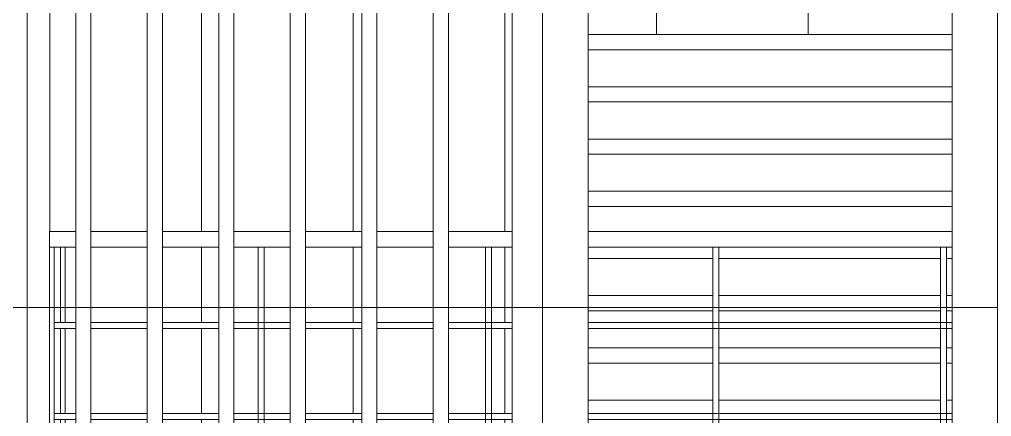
# Model space of a CAD drawing. Extents: x 692141 to 693595, y 1492301 to 1494225.
# Drawn here: x 692328.933 to 692332.138, y 1492382.353 to 1492383.663 of the extents above; entities that cross this region are included whole.
import ezdxf

# ---------------------------------------------------------------- set-up
doc = ezdxf.new("R2010")
doc.units = 0
doc.header["$MEASUREMENT"] = 0
doc.linetypes.add('Centre', pattern=[7937.5, 1587.5, -1190.625, 3968.75, -1190.625])
doc.linetypes.add('Grid Line', pattern=[5556.25, 3175, -793.75, 793.75, -793.75])
for name, color, linetype, lineweight in [('A-COLS', 52, 'Continuous', 5), ('A-FLOR-HRAL', 11, 'Continuous', 5), ('A-FLOR-LEVL', 8, 'Grid Line', 5), ('A-GLAZ-CWMG', 51, 'Continuous', 5), ('A-WALL-PATT', 111, 'Continuous', 5), ('S-STRS', 31, 'Continuous', 5)]:
    doc.layers.add(name, color=color, linetype=linetype, lineweight=lineweight)

# ---------------------------------------------------------------- blocks, each defined once
blk = doc.blocks.new('Rectangular Mullion - 50 x 100mm-124523-500_ELEVATION 4')
at = {"layer": 'A-GLAZ-CWMG', "color": 7}
for p, q in [((72799.6363114673, 11900), (72899.63631146729, 11900)), ((72799.6363114673, 8500), (72799.6363114673, 11900)), ((72899.63631146729, 11900), (72899.63631146729, 8500))]:
    blk.add_line(p, q, dxfattribs=at)
blk = doc.blocks.new('Rectangular Mullion - 50 x 100mm-113344-500_ELEVATION 4')
at = {"layer": 'A-GLAZ-CWMG', "color": 7}
blk.add_line((71199.63631146731, 5750.000000001166), (71199.63631146731, 11900), dxfattribs=at)
blk = doc.blocks.new('Rectangular Mullion - 50 x 100mm-113340-500_ELEVATION 4')
at = {"layer": 'A-GLAZ-CWMG', "color": 7}
for p, q in [((71360.35059739932, 11900), (71360.35059739932, 5750.000000001166)), ((71410.35059739932, 5750.000000001166), (71410.35059739932, 11900))]:
    blk.add_line(p, q, dxfattribs=at)
blk = doc.blocks.new('Railing - 20mm-41666-500_ELEVATION 4')
at = {"layer": 'A-FLOR-HRAL', "color": 7}
for p, q in [((74211.27810253554, 8099.200000000467), (74211.27810253554, 7250.000000000467)), ((74211.27810253554, 8099.200000000467), (74231.27810253554, 8099.200000000467)), ((74231.27810253554, 7250.000000000467), (74231.27810253554, 8099.200000000467)), ((74231.27810253554, 7250.000000000467), (74211.27810253554, 7250.000000000467))]:
    blk.add_line(p, q, dxfattribs=at)
blk = doc.blocks.new('Railing - 20mm-V101-500_ELEVATION 4')
at = {"layer": 'A-FLOR-HRAL', "color": 7}
for p, q in [((71289.63631149076, 8099.200000000467), (71309.63631149074, 8099.200000000467)), ((71289.63631149076, 7250.000000000467), (71289.63631149076, 8099.200000000467)), ((71309.63631149074, 7850.00000000047), (71309.63631149074, 8099.200000000467)), ((71309.63631149074, 7550.000000000489), (71309.63631149074, 7830.000000000459)), ((71309.63631149074, 7250.000000000467), (71309.63631149074, 7530.00000000048)), ((71309.63631149074, 7250.000000000467), (71289.63631149076, 7250.000000000467))]:
    blk.add_line(p, q, dxfattribs=at)
blk = doc.blocks.new('Railing - 20mm-46506-500_ELEVATION 4')
at = {"layer": 'A-FLOR-HRAL', "color": 7}
for p, q in [((71289.63631149076, 7250.000000000481), (71289.63631149076, 8056.24669203525)), ((71309.63631149076, 7850.000000000477), (71309.63631149076, 8056.24669203525)), ((71309.63631149076, 7550.000000000501), (71309.63631149076, 7830.000000000468)), ((71309.63631149076, 7250.000000000481), (71309.63631149076, 7530.000000000491))]:
    blk.add_line(p, q, dxfattribs=at)
blk = doc.blocks.new('Railing - 20mm-V102-500_ELEVATION 4')
at = {"layer": 'A-FLOR-HRAL', "color": 7}
for p, q in [((71289.63631149077, 7250.000000000448), (71289.63631149077, 7672.660833449508)), ((71309.63631149077, 7550.000000000467), (71309.63631149077, 7672.660833449508)), ((71309.63631149077, 7250.000000000448), (71309.63631149077, 7530.000000000457))]:
    blk.add_line(p, q, dxfattribs=at)
blk = doc.blocks.new('Railing - 20mm-V103-500_ELEVATION 4')
at = {"layer": 'A-FLOR-HRAL', "color": 7}
for p, q in [((71289.63631149077, 7250.000000000457), (71289.63631149077, 7289.074974863765)), ((71309.63631149077, 7250.000000000457), (71309.63631149077, 7289.074974863765))]:
    blk.add_line(p, q, dxfattribs=at)
blk = doc.blocks.new('Railing - Railing-38058-500_ELEVATION 4')
at = {"layer": 'A-FLOR-HRAL', "color": 7}
for p, q in [((71309.63631149076, 7850.000000000467), (71289.63631149076, 7850.000000000467)), ((71289.63631149076, 7830.000000000468), (71289.63631149076, 7850.000000000467)), ((71360.35059739927, 7850.000000000467), (71289.63631149076, 7850.000000000467)), ((71289.63631149076, 7845.014075446709), (71289.63631149076, 7826.401653642683)), ((71289.63631149076, 7845.01407544672), (71289.63631149076, 7830.000000000468)), ((71289.63631149074, 7830.000000000468), (71309.63631149074, 7830.000000000468)), ((71360.35059739927, 7830.000000000468), (71289.63631149076, 7830.000000000468)), ((71289.63631149076, 7826.401653642683), (71289.63631149077, 7250.000000000478)), ((71309.63631149076, 7826.401653642683), (71309.63631149076, 7550.000000000498)), ((71596.06488302648, 7850.000000000467), (71410.35059739927, 7850.000000000467)), ((71596.06488302648, 7830.000000000468), (71410.35059739927, 7830.000000000468)), ((71831.77916865371, 7850.000000000467), (71646.0648830265, 7850.000000000467)), ((71831.77916865371, 7830.000000000468), (71646.0648830265, 7830.000000000468)), ((72067.49345428088, 7850.000000000467), (71881.77916865371, 7850.000000000467)), ((72067.49345428088, 7830.000000000468), (71881.77916865371, 7830.000000000468)), ((72303.2077399081, 7850.000000000467), (72117.49345428088, 7850.000000000467)), ((72303.2077399081, 7830.000000000468), (72117.49345428088, 7830.000000000468)), ((72538.9220255353, 7850.000000000467), (72353.2077399081, 7850.000000000467)), ((72538.9220255353, 7830.000000000468), (72353.2077399081, 7830.000000000468)), ((72799.63631146729, 7850.000000000467), (72588.9220255353, 7850.000000000467)), ((72799.63631146729, 7830.000000000468), (72588.9220255353, 7830.000000000468)), ((74249.6363114907, 7850.000000000467), (73049.63631149069, 7850.000000000467)), ((74249.6363114907, 7830.000000000468), (73049.63631149069, 7830.000000000468)), ((71289.63631149076, 7550.000000000465), (71289.63631149076, 7526.401653642692)), ((71309.63631149076, 7550.000000000467), (71289.63631149076, 7550.000000000467)), ((71289.63631149076, 7550.000000000467), (71289.63631149076, 7530.000000000468)), ((71289.63631149076, 7530.000000000468), (71289.63631149076, 7550.000000000467)), ((71360.35059739927, 7550.000000000467), (71289.63631149076, 7550.000000000467)), ((71596.06488302648, 7550.000000000467), (71410.35059739927, 7550.000000000467)), ((71831.77916865371, 7550.000000000467), (71646.0648830265, 7550.000000000467)), ((72067.49345428088, 7550.000000000467), (71881.77916865371, 7550.000000000467)), ((72303.2077399081, 7550.000000000467), (72117.49345428088, 7550.000000000467)), ((72538.9220255353, 7550.000000000467), (72353.2077399081, 7550.000000000467)), ((72799.63631146729, 7550.000000000467), (72588.9220255353, 7550.000000000467)), ((74249.6363114907, 7550.000000000467), (73049.63631149069, 7550.000000000467)), ((71289.63631149074, 7530.000000000468), (71309.63631149074, 7530.000000000468)), ((71360.35059739927, 7530.000000000468), (71289.63631149076, 7530.000000000468)), ((71289.63631149076, 7526.401653642692), (71289.63631149076, 7250.000000000466)), ((71309.63631149076, 7530.000000000487), (71309.63631149077, 7250.000000000478)), ((71309.63631149076, 7526.401653642692), (71309.63631149076, 7250.000000000466)), ((71596.06488302648, 7530.000000000468), (71410.35059739927, 7530.000000000468)), ((71831.77916865371, 7530.000000000468), (71646.0648830265, 7530.000000000468)), ((72067.49345428088, 7530.000000000468), (71881.77916865371, 7530.000000000468)), ((72303.2077399081, 7530.000000000468), (72117.49345428088, 7530.000000000468)), ((72538.9220255353, 7530.000000000468), (72353.2077399081, 7530.000000000468)), ((72799.63631146729, 7530.000000000468), (72588.9220255353, 7530.000000000468)), ((74249.6363114907, 7530.000000000468), (73049.63631149069, 7530.000000000468))]:
    blk.add_line(p, q, dxfattribs=at)
for name, p in [('Railing - 20mm-V101-500_ELEVATION 4', (0, 0)), ('Railing - 20mm-V101-500_ELEVATION 4', (0, 0)), ('Railing - 20mm-41666-500_ELEVATION 4', (-2250.000000000008, 0)), ('Railing - 20mm-41666-500_ELEVATION 4', (-1500.000000000005, 0)), ('Railing - 20mm-41666-500_ELEVATION 4', (-750.0000000000027, 0)), ('Railing - 20mm-41666-500_ELEVATION 4', (0, 0)), ('Railing - 20mm-46506-500_ELEVATION 4', (0, 0)), ('Railing - 20mm-V102-500_ELEVATION 4', (0, 0)), ('Railing - 20mm-V103-500_ELEVATION 4', (0, 0))]:
    blk.add_blockref(name, p)
blk = doc.blocks.new('Top Rail Type - Top Rail_Internal_-41596-500_ELEVATION 4')
at = {"layer": 'A-FLOR-HRAL', "color": 7}
for p, q in [((71274.23631149076, 8150.000000000465), (71325.03631149075, 8150.000000000465)), ((71274.23631149075, 8099.200000000465), (71274.23631149075, 8150.000000000465)), ((71274.23631149075, 8150.000000000466), (71360.35059739929, 8150.000000000466)), ((71410.3505973993, 8150.000000000466), (71596.06488302651, 8150.000000000466)), ((71646.06488302651, 8150.000000000466), (71831.77916865372, 8150.000000000466)), ((71881.77916865372, 8150.000000000466), (72067.49345428089, 8150.000000000466)), ((72117.4934542809, 8150.000000000466), (72303.20773990812, 8150.000000000466)), ((72353.20773990812, 8150.000000000466), (72538.92202553531, 8150.000000000466)), ((72588.92202553531, 8150.000000000466), (72799.6363114673, 8150.000000000466)), ((73049.63631149071, 8150.000000000466), (74249.6363114907, 8150.000000000466)), ((71325.03631149077, 8099.200000000462), (71274.23631149076, 8099.200000000462)), ((71274.23631149076, 8099.200000000461), (71274.23631149076, 7250.000000000468)), ((71360.35059739929, 8099.200000000465), (71274.23631149075, 8099.200000000465)), ((71325.03631149077, 8099.200000000461), (71325.03631149077, 7850.000000000466)), ((71596.06488302651, 8099.200000000465), (71410.3505973993, 8099.200000000465)), ((71831.77916865372, 8099.200000000465), (71646.06488302651, 8099.200000000465)), ((72067.49345428089, 8099.200000000465), (71881.77916865372, 8099.200000000465)), ((72303.20773990812, 8099.200000000465), (72117.4934542809, 8099.200000000465)), ((72538.92202553531, 8099.200000000465), (72353.20773990812, 8099.200000000465)), ((72799.63631146729, 8099.200000000465), (72588.92202553531, 8099.200000000465)), ((74249.6363114907, 8099.200000000465), (73049.63631149071, 8099.200000000465)), ((71325.03631149077, 7830.000000000456), (71325.03631149077, 7550.000000000488)), ((71325.03631149077, 7530.000000000478), (71325.03631149077, 7250.000000000468))]:
    blk.add_line(p, q, dxfattribs=at)
blk = doc.blocks.new('M_Rectangular Column - 150 x 150mm-114723-500_ELEVATION 4')
at = {"layer": 'A-COLS', "color": 7}
for p, q in [((74249.63631149074, 175.0000000000014), (74249.63631149074, 11800)), ((74399.63631149073, 11800), (74399.63631149073, 175.0000000000014))]:
    blk.add_line(p, q, dxfattribs=at)
blk = doc.blocks.new('Rectangular Mullion - 50 x 100mm-124837-500_ELEVATION 4')
at = {"layer": 'A-GLAZ-CWMG', "color": 7}
for p, q in [((72799.6363114673, 7200.000000001431), (72799.6363114673, 8500)), ((72899.63631146729, 8500), (72899.63631146729, 7200.000000001431))]:
    blk.add_line(p, q, dxfattribs=at)
blk = doc.blocks.new('HAVI-DC_R19_AR_110_RISER_rvt-2-500_ELEVATION 4')
at = {"layer": 'S-STRS', "color": 7}
for p, q in [((73049.63631149079, 8800), (73049.63631149079, 8500)), ((73049.63631149077, 8150.000000000492), (73049.63631149079, 8799.999999999998)), ((73049.63631149079, 8800), (74249.63631149079, 8800)), ((73049.63631149079, 8750.000000000002), (73049.63631149079, 8800)), ((74249.63631149079, 8500), (74249.63631149079, 8800)), ((74249.63631149079, 8799.999999999998), (74249.63631149079, 8150.000000000471)), ((74249.63631149079, 8800), (74249.63631149079, 8750.000000000002)), ((74249.63631149079, 8750.000000000002), (73049.63631149079, 8750.000000000002)), ((73049.63631149079, 8577.77777777783), (73049.63631149079, 8750.000000000002)), ((74249.63631149079, 8750.000000000002), (73049.63631149079, 8750.000000000002)), ((74249.63631149079, 8750.000000000002), (74249.63631149079, 8577.77777777783)), ((73049.63631149079, 8627.77777777783), (74249.63631149079, 8627.77777777783)), ((73049.63631149079, 8627.77777777783), (73049.63631149079, 8577.77777777783)), ((73049.63631149079, 8577.77777777783), (73049.63631149079, 8627.77777777783)), ((74249.63631149079, 8577.77777777783), (74249.63631149079, 8627.77777777783)), ((74249.63631149079, 8577.77777777783), (74249.63631149079, 8627.77777777783)), ((73049.63631149079, 8577.77777777783), (74249.63631149079, 8577.77777777783)), ((73049.63631149079, 8405.55555555566), (73049.63631149079, 8577.777777777832)), ((74249.63631149079, 8577.77777777783), (73049.63631149079, 8577.77777777783)), ((74249.63631149079, 8577.77777777783), (73049.63631149079, 8577.77777777783)), ((74249.63631149079, 8577.777777777832), (74249.63631149079, 8405.55555555566)), ((73049.63631149079, 8455.555555555658), (74249.63631149079, 8455.555555555658)), ((73049.63631149079, 8405.55555555566), (73049.63631149079, 8455.555555555658)), ((74249.63631149079, 8405.55555555566), (74249.63631149079, 8453.568351990174)), ((73049.63631149079, 8233.33333333349), (73049.63631149079, 8405.55555555566)), ((74249.63631149079, 8405.55555555566), (73049.63631149079, 8405.55555555566)), ((74249.63631149079, 8405.55555555566), (73049.63631149079, 8405.55555555566)), ((73049.63631149079, 8405.55555555566), (74249.63631149079, 8405.55555555566)), ((74249.63631149079, 8405.55555555566), (74249.63631149079, 8233.33333333349)), ((73049.63631149077, 8283.33333333349), (74249.63631149079, 8283.33333333349)), ((73049.63631149077, 8233.33333333349), (73049.63631149077, 8283.33333333349)), ((74249.63631149079, 8233.33333333349), (74249.63631149079, 8283.33333333349)), ((73049.63631149077, 8150.000000000476), (73049.63631149077, 8233.333333333492)), ((74249.63631149079, 8233.33333333349), (73049.63631149077, 8233.33333333349)), ((74249.63631149079, 8233.33333333349), (73049.63631149077, 8233.33333333349)), ((73049.63631149079, 8233.33333333349), (74249.63631149079, 8233.33333333349)), ((74249.63631149079, 8233.333333333492), (74249.63631149079, 8150.000000000476)), ((73049.63631149077, 7850.000000000458), (73049.63631149077, 8099.200000000475)), ((73049.63631149077, 8061.11111111132), (73049.63631149077, 8099.200000000461)), ((73049.63631149077, 8061.111111111321), (73049.63631149077, 8099.200000000459)), ((74249.63631149079, 8099.200000000443), (74249.63631149079, 7850.000000000458)), ((74249.63631149079, 8061.11111111132), (74249.63631149079, 8099.200000000461)), ((74249.63631149079, 8099.200000000459), (74249.63631149079, 8061.111111111321)), ((73049.63631149077, 7888.888888889151), (73049.63631149077, 8061.111111111321)), ((73461.2781025355, 8061.11111111132), (73049.63631149077, 8061.11111111132)), ((73461.2781025355, 8061.11111111132), (73049.63631149077, 8061.11111111132)), ((73049.63631149077, 8061.111111111321), (73461.2781025355, 8061.111111111321)), ((74211.27810253549, 8061.11111111132), (73481.27810253552, 8061.11111111132)), ((74211.27810253549, 8061.11111111132), (73481.27810253552, 8061.11111111132)), ((73481.27810253552, 8061.111111111321), (74211.27810253549, 8061.111111111321)), ((74249.63631149079, 8061.11111111132), (74231.27810253549, 8061.11111111132)), ((74249.63631149079, 8061.11111111132), (74231.27810253549, 8061.11111111132)), ((74231.27810253549, 8061.111111111321), (74249.63631149079, 8061.111111111321)), ((74249.63631149079, 8061.111111111321), (74249.63631149079, 7888.888888889151)), ((73049.63631149077, 7938.888888889149), (73461.2781025355, 7938.888888889149)), ((73049.63631149077, 7888.88888888915), (73049.63631149077, 7938.888888889149)), ((73481.27810253552, 7938.888888889149), (74211.27810253549, 7938.888888889149)), ((74231.27810253549, 7938.888888889149), (74249.63631149079, 7938.888888889149)), ((74249.63631149079, 7888.88888888915), (74249.63631149079, 7938.888888889149)), ((73049.63631149077, 7850.000000000458), (73049.63631149077, 7888.888888889151)), ((73461.2781025355, 7888.88888888915), (73049.63631149077, 7888.88888888915)), ((73461.2781025355, 7888.88888888915), (73049.63631149077, 7888.88888888915)), ((73049.63631149077, 7888.888888889151), (73461.2781025355, 7888.888888889151)), ((74211.27810253549, 7888.88888888915), (73481.27810253552, 7888.88888888915)), ((74211.27810253549, 7888.88888888915), (73481.27810253552, 7888.88888888915)), ((73481.27810253552, 7888.888888889151), (74211.27810253549, 7888.888888889151)), ((74249.63631149079, 7888.88888888915), (74231.27810253549, 7888.88888888915)), ((74249.63631149079, 7888.88888888915), (74231.27810253549, 7888.88888888915)), ((74231.27810253549, 7888.888888889151), (74249.63631149079, 7888.888888889151)), ((74249.63631149079, 7888.888888889151), (74249.63631149079, 7850.000000000458)), ((73049.63631149077, 7550.000000000499), (73049.63631149077, 7830.000000000447)), ((73049.63631149077, 7716.66666666698), (73049.63631149077, 7830.000000000451)), ((74249.63631149079, 7830.000000000447), (74249.63631149079, 7550.000000000499)), ((74249.63631149079, 7830.000000000451), (74249.63631149079, 7716.66666666698)), ((73049.63631149077, 7766.666666666978), (73461.27810253552, 7766.666666666978)), ((73049.63631149077, 7716.666666666979), (73049.63631149077, 7766.666666666978)), ((73481.27810253554, 7766.666666666978), (74211.27810253549, 7766.666666666978)), ((74231.27810253549, 7766.666666666978), (74249.63631149079, 7766.666666666978)), ((74249.63631149079, 7716.666666666979), (74249.63631149079, 7766.666666666978)), ((73049.63631149077, 7550.000000000483), (73049.63631149077, 7716.66666666698)), ((73461.27810253552, 7716.666666666979), (73049.63631149077, 7716.666666666979)), ((73461.27810253552, 7716.666666666979), (73049.63631149077, 7716.666666666979)), ((73049.63631149077, 7716.66666666698), (73461.2781025355, 7716.66666666698)), ((74211.27810253549, 7716.666666666979), (73481.27810253554, 7716.666666666979)), ((74211.27810253549, 7716.666666666979), (73481.27810253554, 7716.666666666979)), ((73481.27810253552, 7716.66666666698), (74211.27810253549, 7716.66666666698)), ((74249.63631149079, 7716.666666666979), (74231.27810253549, 7716.666666666979)), ((74249.63631149079, 7716.666666666979), (74231.27810253549, 7716.666666666979)), ((74231.27810253549, 7716.66666666698), (74249.63631149079, 7716.66666666698)), ((74249.63631149079, 7716.66666666698), (74249.63631149079, 7550.000000000483)), ((73049.63631149077, 7594.444444444807), (73461.2781025355, 7594.444444444807)), ((73049.63631149077, 7550.000000000481), (73049.63631149077, 7594.444444444807)), ((73481.27810253552, 7594.444444444807), (74211.27810253548, 7594.444444444807)), ((74231.27810253548, 7594.444444444807), (74249.63631149077, 7594.444444444807)), ((74249.63631149077, 7550.000000000481), (74249.63631149077, 7594.444444444807))]:
    blk.add_line(p, q, dxfattribs=at)
at = {"lineweight": 5}
for name, p in [('Rectangular Mullion - 50 x 100mm-113344-500_ELEVATION 4', (0, 0)), ('Rectangular Mullion - 50 x 100mm-113340-500_ELEVATION 4', (0, 0)), ('Rectangular Mullion - 50 x 100mm-113340-500_ELEVATION 4', (235.7142856272073, 0)), ('Rectangular Mullion - 50 x 100mm-113340-500_ELEVATION 4', (471.4285712544116, 0)), ('Rectangular Mullion - 50 x 100mm-113340-500_ELEVATION 4', (707.1428568815986, 0)), ('Rectangular Mullion - 50 x 100mm-113340-500_ELEVATION 4', (942.8571425088028, 0)), ('Rectangular Mullion - 50 x 100mm-113340-500_ELEVATION 4', (1178.571428136007, 0)), ('Rectangular Mullion - 50 x 100mm-124523-500_ELEVATION 4', (0, 0)), ('M_Rectangular Column - 150 x 150mm-114723-500_ELEVATION 4', (-1350.000000000005, 0)), ('M_Rectangular Column - 150 x 150mm-114723-500_ELEVATION 4', (0, 0)), ('Rectangular Mullion - 50 x 100mm-124837-500_ELEVATION 4', (0, 0)), ('Top Rail Type - Top Rail_Internal_-41596-500_ELEVATION 4', (0, 0)), ('Railing - Railing-38058-500_ELEVATION 4', (0, 0))]:
    blk.add_blockref(name, p, dxfattribs=at)

msp = doc.modelspace()

# ---------------------------------------------------------------- hatches: boundary and pattern name
at = {"layer": 'A-WALL-PATT'}
h = msp.add_hatch(dxfattribs=at)
h.set_pattern_fill('FP_42', color=8, scale=0.001, style=0, pattern_type=2)
h.set_pattern_definition([(90, (692332.5330524234, 1492380.613383746), (-0.5, 3.061616997868383e-17), [])])
h.paths.add_polyline_path([(692330.8080527348, 1492380.613383746), (692330.8830527348, 1492380.613383746), (692330.8830527348, 1492381.763383746), (692330.8080527348, 1492381.763383746), (692330.8080527348, 1492381.441289269)], flags=0)
h.paths.add_polyline_path([(692330.5580527348, 1492380.613383746), (692330.5580527348, 1492381.362583746), (692330.4080527348, 1492381.362583746), (692330.4080527348, 1492380.613383746)], flags=0)
h.paths.add_polyline_path([(692328.7580527348, 1492380.613383746), (692328.9080527348, 1492380.613383746), (692328.9080527348, 1492386.613383746), (692328.8580527348, 1492386.613383746), (692328.8580527348, 1492386.713383746), (692332.2580527348, 1492386.713383746), (692332.2637624132, 1492383.858681541), (692332.2924075564, 1492383.84892215), (692332.3122097175, 1492383.8325455), (692332.3322667609, 1492383.79791898), (692332.3391082893, 1492383.767801826), (692332.3407527348, 1492383.72332903), (692332.3407527348, 1492380.613383746), (692332.3580527348, 1492380.613383746), (692332.3580527348, 1492380.714860893), (692332.408052734, 1492380.714860893), (692332.408052734, 1492380.779860893), (692332.3580527348, 1492380.779860893), (692332.3580527348, 1492381.079860893), (692332.408052734, 1492381.079860893), (692332.408052734, 1492387.413383747), (692323.8580527348, 1492387.413383747), (692323.8580527348, 1492381.263760571), (692323.9773856339, 1492381.079860893), (692328.7580527348, 1492381.078383746), (692328.7580527348, 1492380.778383747), (692328.7080527348, 1492380.778383747), (692328.7080527348, 1492380.713383746), (692328.7580527348, 1492380.713383746)], flags=0)
h.paths.add_polyline_path([(692328.9580527348, 1492380.613383746), (692329.0080527348, 1492380.613383746), (692329.0080527348, 1492382.063383746), (692329.0326527348, 1492382.063383746), (692329.0326527348, 1492382.963383746), (692329.1187670208, 1492382.963383746), (692329.1187670208, 1492386.413383747), (692329.1080527349, 1492386.417883746), (692329.1080527349, 1492386.613383746), (692328.9580527348, 1492386.608883746), (692328.9580527348, 1492380.635605969)], flags=0)
h.paths.add_polyline_path([(692331.9330527348, 1492380.613383746), (692332.0080527348, 1492380.613383746), (692332.0080527348, 1492381.763383746), (692331.9330527348, 1492381.763383746), (692331.9330527348, 1492381.441289269)], flags=0)
h.paths.add_polyline_path([(692330.5580527348, 1492381.413383747), (692330.5580527348, 1492381.763383746), (692330.4080527348, 1492381.763383746), (692330.4080527348, 1492381.413383747)], flags=0)
h.paths.add_polyline_path([(692330.2973384489, 1492382.063383746), (692330.2973384489, 1492382.343383746), (692330.1116241632, 1492382.343383746), (692330.1116241632, 1492382.063383746), (692330.1219103732, 1492382.063383746)], flags=0)
h.paths.add_polyline_path([(692329.640195592, 1492382.063383746), (692329.7196945259, 1492382.063383746), (692329.7196945259, 1492382.343383746), (692329.640195592, 1492382.343383746), (692329.640195592, 1492382.300699456)], flags=0)
h.paths.add_polyline_path([(692329.1687670207, 1492382.063383746), (692329.3544813064, 1492382.063383746), (692329.3544813064, 1492382.343383746), (692329.1687670207, 1492382.343383746), (692329.1687670207, 1492382.163129552)], flags=0)
h.paths.add_polyline_path([(692329.590195592, 1492382.063383746), (692329.590195592, 1492382.343383746), (692329.4044813063, 1492382.343383746), (692329.4044813063, 1492382.063383746)], flags=0)
h.paths.add_polyline_path([(692329.8259098777, 1492382.063383746), (692329.8259098777, 1492382.343383746), (692329.7396945258, 1492382.343383746), (692329.7396945258, 1492382.063383746)], flags=0)
h.paths.add_polyline_path([(692330.0616241633, 1492382.063383746), (692330.0616241633, 1492382.343383746), (692329.8759098776, 1492382.343383746), (692329.8759098776, 1492382.063383746)], flags=0)
h.paths.add_polyline_path([(692330.4696945259, 1492382.063383746), (692330.4696945259, 1492382.343383746), (692330.3473384489, 1492382.343383746), (692330.3473384489, 1492382.063383746), (692330.4080527348, 1492382.063383746)], flags=0)
h.paths.add_polyline_path([(692330.4896945258, 1492382.063383746), (692330.5580527348, 1492382.063383746), (692330.5580527348, 1492382.343383746), (692330.4896945258, 1492382.343383746)], flags=0)
h.paths.add_polyline_path([(692329.0834527349, 1492382.063383746), (692329.1187670208, 1492382.063383746), (692329.1187670208, 1492382.343383746), (692329.0834527349, 1492382.343383746), (692329.0834527349, 1492382.138233569)], flags=0)
h.paths.add_polyline_path([(692329.640195592, 1492382.363383746), (692329.7196945259, 1492382.363383746), (692329.7196945259, 1492382.643383747), (692329.640195592, 1492382.643383747)], flags=0)
h.paths.add_polyline_path([(692329.4044813063, 1492382.363383746), (692329.590195592, 1492382.363383746), (692329.590195592, 1492382.643383747), (692329.4044813063, 1492382.643383747)], flags=0)
h.paths.add_polyline_path([(692330.5580527348, 1492382.363383746), (692330.5580527348, 1492382.643383747), (692330.4896945258, 1492382.643383747), (692330.4896945258, 1492382.363383746)], flags=0)
h.paths.add_polyline_path([(692329.1687670207, 1492382.363383746), (692329.3544813064, 1492382.363383746), (692329.3544813064, 1492382.643383747), (692329.1687670207, 1492382.643383747)], flags=0)
h.paths.add_polyline_path([(692330.1116241632, 1492382.363383746), (692330.2973384489, 1492382.363383746), (692330.2973384489, 1492382.643383747), (692330.1116241632, 1492382.643383747), (692330.1116241632, 1492382.438269359)], flags=0)
h.paths.add_polyline_path([(692330.4696945259, 1492382.363383746), (692330.4696945259, 1492382.643383747), (692330.3473384489, 1492382.643383747), (692330.3473384489, 1492382.363383746)], flags=0)
h.paths.add_polyline_path([(692329.7396945258, 1492382.363383746), (692329.8259098777, 1492382.363383746), (692329.8259098777, 1492382.643383747), (692329.7396945258, 1492382.643383747)], flags=0)
h.paths.add_polyline_path([(692329.0834527349, 1492382.363383746), (692329.1187670208, 1492382.363383746), (692329.1187670208, 1492382.643383747), (692329.0834527349, 1492382.643383747)], flags=0)
h.paths.add_polyline_path([(692329.8759098776, 1492382.363383746), (692330.0616241633, 1492382.363383746), (692330.0616241633, 1492382.643383747), (692329.8759098776, 1492382.643383747), (692329.8759098776, 1492382.369484407)], flags=0)
h.paths.add_polyline_path([(692329.8259098777, 1492382.663383747), (692329.8259098777, 1492382.912583746), (692329.7396945258, 1492382.912583746), (692329.7396945258, 1492382.663383747)], flags=0)
h.paths.add_polyline_path([(692329.8759098776, 1492382.663383747), (692330.0616241633, 1492382.663383747), (692330.0616241633, 1492382.912583746), (692329.8759098776, 1492382.912583746)], flags=0)
h.paths.add_polyline_path([(692330.1116241632, 1492382.663383747), (692330.2973384489, 1492382.663383747), (692330.2973384489, 1492382.912583746), (692330.1116241632, 1492382.912583746)], flags=0)
h.paths.add_polyline_path([(692329.1187670208, 1492382.663383747), (692329.1187670208, 1492382.912583746), (692329.0834527349, 1492382.912583746), (692329.0834527349, 1492382.663383747)], flags=0)
h.paths.add_polyline_path([(692329.7196945259, 1492382.663383747), (692329.7196945259, 1492382.912583746), (692329.640195592, 1492382.912583746), (692329.640195592, 1492382.663383747)], flags=0)
h.paths.add_polyline_path([(692329.590195592, 1492382.663383747), (692329.590195592, 1492382.912583746), (692329.4044813063, 1492382.912583746), (692329.4044813063, 1492382.663383747)], flags=0)
h.paths.add_polyline_path([(692329.3544813064, 1492382.663383747), (692329.3544813064, 1492382.912583746), (692329.1687670207, 1492382.912583746), (692329.1687670207, 1492382.663383747)], flags=0)
h.paths.add_polyline_path([(692330.5580527348, 1492382.663383747), (692330.5580527348, 1492382.912583746), (692330.4896945258, 1492382.912583746), (692330.4896945258, 1492382.663383747)], flags=0)
h.paths.add_polyline_path([(692330.4696945259, 1492382.663383747), (692330.4696945259, 1492382.912583746), (692330.3473384489, 1492382.912583746), (692330.3473384489, 1492382.663383747)], flags=0)
h.paths.add_polyline_path([(692329.640195592, 1492382.963383746), (692329.8259098777, 1492382.963383746), (692329.8259098777, 1492386.413383747), (692329.640195592, 1492386.413383747), (692329.640195592, 1492383.164934331)], flags=0)
h.paths.add_polyline_path([(692330.3473384489, 1492382.963383746), (692330.5580527348, 1492382.963383746), (692330.5580527348, 1492386.413383747), (692330.3473384489, 1492386.413383747), (692330.3473384489, 1492383.313383746)], flags=0)
h.paths.add_polyline_path([(692329.1687670207, 1492382.963383746), (692329.3544813064, 1492382.963383746), (692329.3544813064, 1492386.413383747), (692329.1687670207, 1492386.413383747), (692329.1687670207, 1492384.61628156)], flags=0)
h.paths.add_polyline_path([(692329.4044813063, 1492382.963383746), (692329.590195592, 1492382.963383746), (692329.590195592, 1492386.413383747), (692329.4044813063, 1492386.413383747), (692329.4044813063, 1492383.060918063)], flags=0)
h.paths.add_polyline_path([(692330.1219103732, 1492382.963383746), (692330.2973384489, 1492382.963383746), (692330.2973384489, 1492386.413383747), (692330.1116241632, 1492386.413383747), (692330.1116241632, 1492382.963383746)], flags=0)
h.paths.add_polyline_path([(692330.0616241633, 1492382.963383746), (692330.0616241633, 1492386.413383747), (692329.8759098776, 1492386.413383747), (692329.8759098776, 1492382.963383746)], flags=0)
h.paths.add_polyline_path([(692331.9483753154, 1492383.613383746), (692332.0080527348, 1492383.613383746), (692332.0080527348, 1492386.413383747), (692330.8080527348, 1492386.413383747), (692330.8080527348, 1492383.613383746), (692331.9330527348, 1492383.613383746)], flags=0)
h.paths.add_polyline_path([(692331.1685309587, 1492383.713383746), (692330.8830527348, 1492383.713383746), (692330.8830527348, 1492385.763383746), (692331.9330527348, 1492385.763383746), (692331.9330527348, 1492383.713383746)], flags=0)

# ---------------------------------------------------------------- linework, layer by layer
at = {"layer": 'A-FLOR-LEVL', "linetype": 'Centre'}
msp.add_line((692278.3000830481, 1492382.713383747), (692547.7862502306, 1492382.713383747), dxfattribs=at)

# ---------------------------------------------------------------- block references
at = {"layer": 'A-WALL-PATT', "color": 8, "xscale": 0.001, "yscale": 0.001, "zscale": 0.001}
msp.add_blockref('HAVI-DC_R19_AR_110_RISER_rvt-2-500_ELEVATION 4', (692257.7584164233, 1492374.813383746), dxfattribs=at)

doc.saveas('drawing.dxf')
